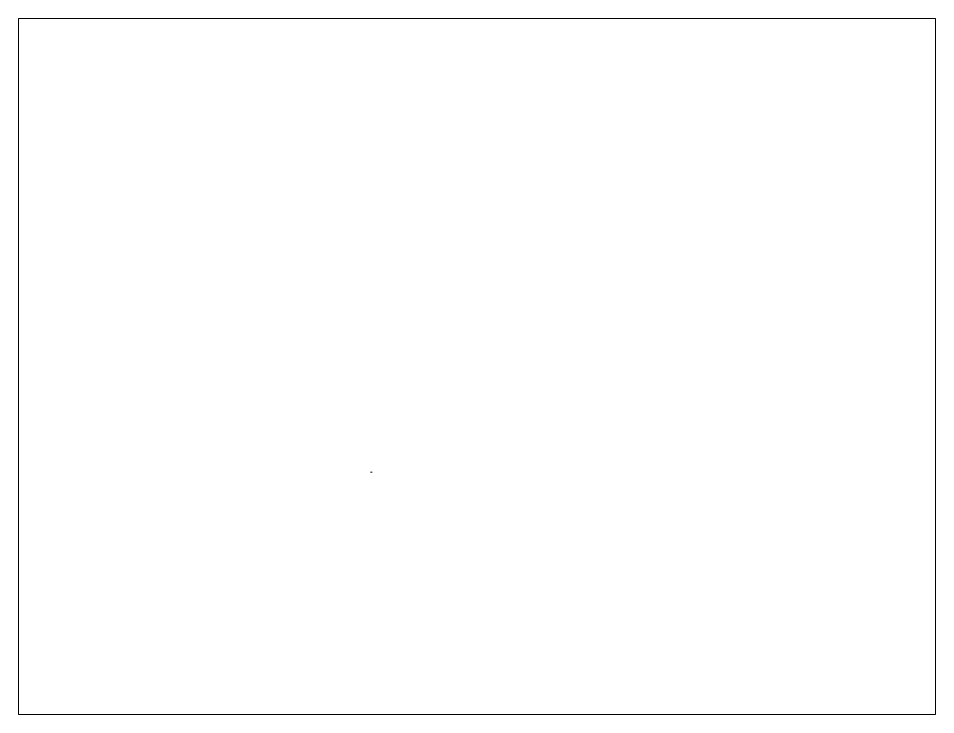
# Paper-space layout 'Layout2' of a CAD drawing. Extents: x 26 to 231, y 20 to 176.
# The model-space entities are those that its viewports show. They can reach past a viewport. Long polylines and large blocks are cut down to what shows.
import ezdxf

# ---------------------------------------------------------------- set-up
doc = ezdxf.new("R2010")
doc.units = 13
doc.layers.add('MAGNET', color=11, linetype='Continuous')

msp = doc.modelspace()

# ---------------------------------------------------------------- linework, layer by layer
at = {"layer": 'MAGNET'}
for points in [[(-470.55, -469.95), (-470.05, -469.95), (-470.05, -468.95), (-470.55, -468.95)], [(-470.55, -470.05), (-470.05, -470.05), (-470.05, -470.55), (-470.55, -470.55)], [(-469.95, -468.95), (-468.95, -468.95), (-468.95, -469.95), (-469.95, -469.95)], [(-469.95, -470.55), (-468.95, -470.55), (-468.95, -470.05), (-469.95, -470.05)]]:
    msp.add_lwpolyline(points, close=True, dxfattribs=at)

psp = doc.layouts.new('Layout2')

# ---------------------------------------------------------------- viewports
at = {"layer": '0', "view_target_point": (-10, -10)}
psp.add_viewport(center=(128.5, 97.5), size=(205.6, 156), view_center_point=(0, 0), view_height=3030, dxfattribs=at)

doc.saveas('drawing.dxf')
